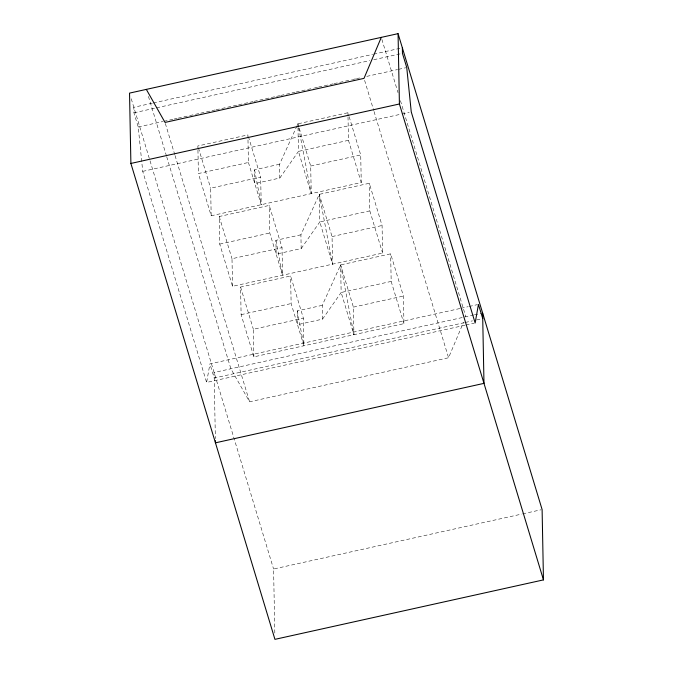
<?xml version="1.0" encoding="UTF-8"?>
<svg xmlns="http://www.w3.org/2000/svg" width="673" height="673" viewBox="0 0 673 673"><rect width="100%" height="100%" fill="white"/><g stroke="black" fill="none" stroke-linecap="round" stroke-linejoin="round"><path stroke-width="0.5" stroke-dasharray="3.37 2.52" d="M464.892 325.252L206.619 382.441L209.917 363.874L459.995 308.503M166.702 156.725L230.881 368.77L249.582 401.806L448.563 357.75L463.436 322.468M279.564 164.254L254.545 169.789L254.815 183.586L279.825 178.042L279.564 164.254L297.92 123.815L347.941 112.736L348.858 115.756M300.915 234.801L275.905 240.337L276.166 254.125L301.176 248.589L300.915 234.801L319.271 194.362L369.292 183.283L382.071 225.497L382.601 253.082L232.53 286.311L219.751 244.097L219.221 216.513L269.25 205.433L282.029 247.656L282.559 275.24L269.78 233.018L269.25 205.433M322.266 305.34L297.256 310.884L297.516 324.672L322.527 319.137L322.266 305.34L340.622 264.901L390.651 253.83L403.43 296.044L403.951 323.629L253.889 356.858L241.111 314.644L240.581 287.06L290.601 275.98L303.38 318.194L303.91 345.779L291.131 303.565L290.601 275.98M279.825 178.042L298.45 151.4L297.996 127.752M301.176 248.589L319.801 221.947L319.271 194.362L332.05 236.576L332.58 264.161L319.801 221.947L369.822 210.868L369.292 183.283M322.527 319.137L341.152 292.486L340.622 264.901L353.401 307.124L353.931 334.708L341.152 292.486L391.173 281.415L390.651 253.83M152.275 103.188L133.826 107.276L133.935 112.828L138.217 126.987L142.726 171.363L206.619 382.441M153.301 102.961L372.623 54.395M373.65 54.168L401.327 48.044M133.935 112.828L155.455 108.059M156.481 107.831L369.662 60.629M373.759 59.72L401.428 53.596M138.217 126.987L162.816 121.544M163.842 121.317L173.062 119.272M174.088 119.045L177.167 118.364M178.194 118.137L199.713 113.375M200.739 113.148L210.986 110.877M212.012 110.65L215.082 109.968M216.109 109.741L237.636 104.98M238.663 104.752L248.909 102.481M249.935 102.254L253.006 101.573M254.032 101.345L275.56 96.576M276.578 96.348L279.657 95.675M280.683 95.448L290.929 93.177M291.956 92.95L295.026 92.268M296.053 92.041L313.475 88.18M314.501 87.953L317.58 87.271M318.598 87.044L332.95 83.873M333.976 83.645L351.399 79.784M352.425 79.557L355.495 78.876M356.522 78.648L359.601 77.967M366.768 76.377L397.516 69.571M398.542 69.344L405.718 67.754M142.726 171.363L401.007 114.166M402.033 113.939L409.201 112.357M349.161 116.757L360.72 154.958L361.25 182.543L211.179 215.772L198.4 173.55L248.421 162.479L247.967 138.831M348.017 116.824L348.471 140.321L298.45 151.4L311.229 193.614L310.699 166.029L299.132 127.836M211.179 215.772L210.649 188.188L260.67 177.108L248.505 136.897M310.699 166.029L360.72 154.958M219.751 244.097L269.78 233.018M232.53 286.311L232 258.726L282.029 247.656M332.05 236.576L382.071 225.497M241.111 314.644L291.131 303.565M253.889 356.858L253.359 329.274L303.38 318.194M353.401 307.124L403.43 296.044M461.022 308.276L468.198 306.686M469.224 306.459L477.418 304.642M473.742 314.998L214.098 372.489L215.368 438.619M474.423 314.846L481.599 313.256M464.286 322.67L214.207 378.041L209.917 363.874M465.312 322.443L472.48 320.853M476.585 319.944L480.682 319.036M465.918 325.025L474.12 323.208M274.82 633.049L273.583 569.013L521.617 514.096M522.635 513.869L541.084 509.781M381.885 39.379L398.012 92.638M400.443 100.681L465.842 316.747M364.615 80.381L373.734 110.523M374.045 111.533L448.563 357.75M348.471 140.321L361.25 182.543M369.822 210.868L382.601 253.082M391.173 281.415L403.951 323.629M297.979 126.877L297.92 123.815L298.829 126.827M248.421 162.479L261.2 204.693L260.67 177.108M198.476 147.976L210.649 188.188M219.221 216.513L232 258.726M240.581 287.06L253.359 329.274M165.322 123.437L174.753 154.588M175.056 155.589L249.582 401.806M148.447 96.424L166.399 155.724M131.252 98.771L273.583 569.013M340.622 264.901L353.931 334.708M319.271 194.362L332.58 264.161M297.92 123.815L298.509 126.894M298.703 127.92L311.229 193.614M297.256 310.884L303.91 345.779M275.905 240.337L282.559 275.24M254.545 169.789L261.2 204.693M347.941 112.736L348 115.798M247.95 137.957L247.891 134.894L197.87 145.965L197.929 149.036M197.946 150.054L198.4 173.55"/><path stroke-width="1.01" d="M381.28 37.368L364 78.371L165.02 122.427L146.319 89.391M398.063 33.65L129.536 93.11L130.89 163.446L274.937 639.35L543.464 579.89L542.11 509.554L398.063 33.65L399.417 103.987L543.464 579.89M130.89 163.446L399.417 103.987M482.734 318.581L478.444 304.415L475.146 322.981L411.253 111.903L406.744 67.527L402.454 53.369L402.353 47.817M482.625 313.029L483.98 383.366L215.453 442.826L215.41 440.722"/></g></svg>
